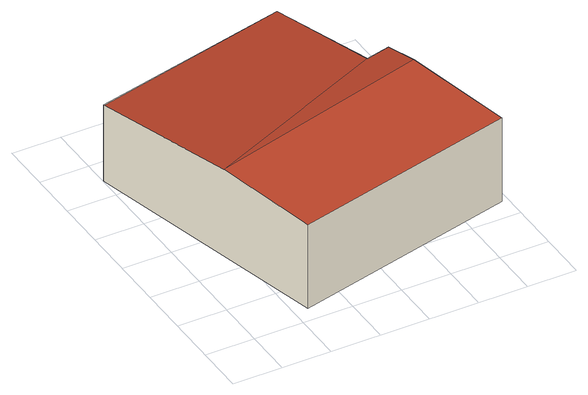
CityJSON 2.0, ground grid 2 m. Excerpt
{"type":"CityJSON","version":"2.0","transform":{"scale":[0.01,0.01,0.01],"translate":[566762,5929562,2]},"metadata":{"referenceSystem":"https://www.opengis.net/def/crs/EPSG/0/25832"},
"CityObjects":{
"building1":{"type":"Building","attributes":{"Grundfläche 2D":"95.630310","Grundhöhe NN":"2.149"},"geometry":[{"type":"Solid","lod":"3","boundaries":[[[[0,1,2,3]],[[4,5,3,6]],[[7,0,3,5]],[[6,3,2,8,9]],[[4,6,9,10]],[[7,5,4,10,11]],[[0,7,11,12]],[[1,0,12,13]],[[2,1,13,8]],[[11,10,9,8,13,12]]]],"semantics":{"surfaces":[{"type":"RoofSurface"},{"type":"WallSurface"},{"type":"GroundSurface"}],"values":[[0,0,0,1,1,1,1,1,1,2]]}}]}
},
"vertices":[
[936,842,380],[824,1299,337],[3,1097,347],[152,489,394],[1175,293,380],[1066,739,394],[256,67,380],[1034,867,380],[3,1097,15],[256,67,15],[1175,293,15],[1034,867,15],[936,842,15],[824,1299,15]
]}
